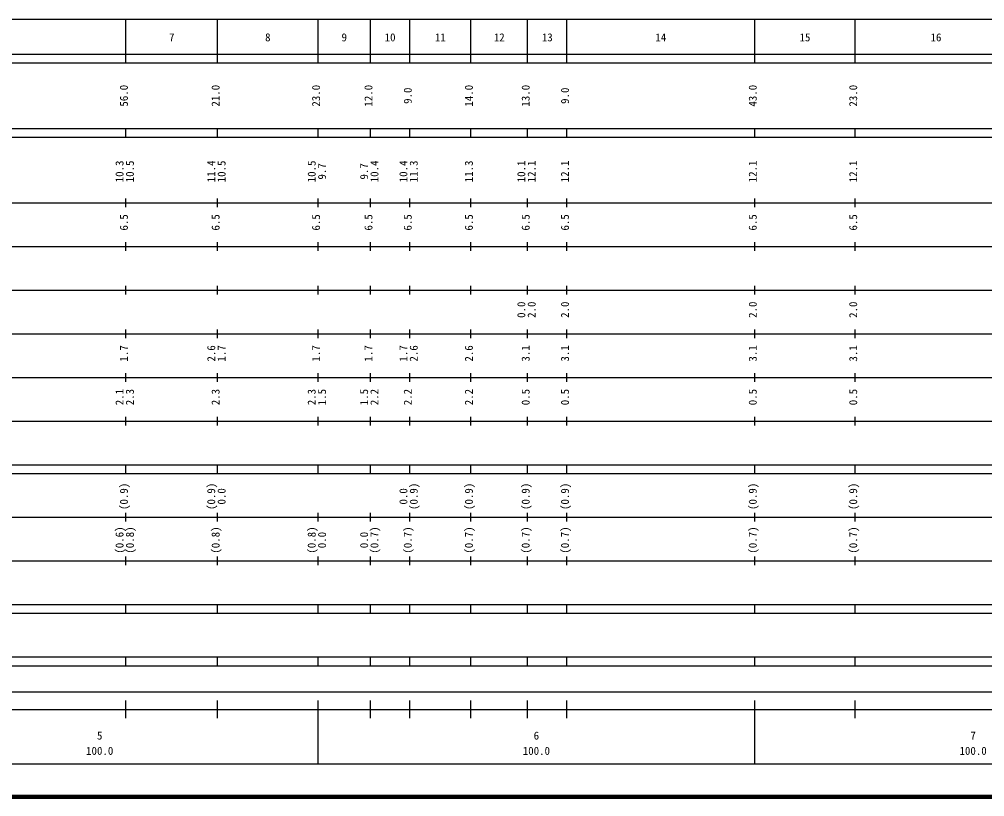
# Model space of a CAD drawing. Units: millimetres on the paper, enlarged 1000 times. Extents: x 40000 to 680000, y 20000 to 380000.
# Drawn here: x 299592 to 520654, y 20000 to 198000 of the extents above; entities that cross this region are included whole.
import ezdxf
from ezdxf.enums import TextEntityAlignment as Align

# ---------------------------------------------------------------- set-up
doc = ezdxf.new("R2010")
doc.units = ezdxf.units.MM
doc.header["$LTSCALE"] = 1000
doc.layers.add('M-TTL', color=2, linetype='Continuous', lineweight=140)
doc.layers.add('M-TTL-BAND', color=7, linetype='Continuous', lineweight=25)
doc.styles.add('ＭＳ ゴシック', font='')
doc.styles.get('ＭＳ ゴシック').set_extended_font_data('MS Gothic')

msp = doc.modelspace()

# ---------------------------------------------------------------- linework, layer by layer
at = {"layer": 'M-TTL'}
msp.add_line((40000, 20000), (680000, 20000), dxfattribs=at)
at = {"layer": 'M-TTL-BAND'}
for p, q in [((68000, 198000), (579000, 198000)), ((324000, 188000), (324000, 198000)), ((345000, 188000), (345000, 198000)), ((368000, 188000), (368000, 198000)), ((380000, 188000), (380000, 198000)), ((389000, 188000), (389000, 198000)), ((403000, 188000), (403000, 198000)), ((416000, 188000), (416000, 198000)), ((425000, 188000), (425000, 198000)), ((468000, 188000), (468000, 198000)), ((491000, 188000), (491000, 198000)), ((40000, 190000), (579000, 190000)), ((40000, 188000), (579000, 188000)), ((40000, 173000), (579000, 173000)), ((324000, 171000), (324000, 173000)), ((345000, 171000), (345000, 173000)), ((368000, 171000), (368000, 173000)), ((380000, 171000), (380000, 173000)), ((389000, 171000), (389000, 173000)), ((403000, 171000), (403000, 173000)), ((416000, 171000), (416000, 173000)), ((425000, 171000), (425000, 173000)), ((468000, 171000), (468000, 173000)), ((491000, 171000), (491000, 173000)), ((40000, 171000), (579000, 171000)), ((324000, 155000), (324000, 157000)), ((345000, 155000), (345000, 157000)), ((368000, 155000), (368000, 157000)), ((380000, 155000), (380000, 157000)), ((389000, 155000), (389000, 157000)), ((403000, 155000), (403000, 157000)), ((416000, 155000), (416000, 157000)), ((425000, 155000), (425000, 157000)), ((468000, 155000), (468000, 157000)), ((491000, 155000), (491000, 157000)), ((40000, 156000), (579000, 156000)), ((46000, 146000), (579000, 146000)), ((324000, 145000), (324000, 147000)), ((345000, 145000), (345000, 147000)), ((368000, 145000), (368000, 147000)), ((380000, 145000), (380000, 147000)), ((389000, 145000), (389000, 147000)), ((403000, 145000), (403000, 147000)), ((416000, 145000), (416000, 147000)), ((425000, 145000), (425000, 147000)), ((468000, 145000), (468000, 147000)), ((491000, 145000), (491000, 147000)), ((52000, 136000), (579000, 136000)), ((324000, 135000), (324000, 137000)), ((345000, 135000), (345000, 137000)), ((368000, 135000), (368000, 137000)), ((380000, 135000), (380000, 137000)), ((389000, 135000), (389000, 137000)), ((403000, 135000), (403000, 137000)), ((416000, 135000), (416000, 137000)), ((425000, 135000), (425000, 137000)), ((468000, 135000), (468000, 137000)), ((491000, 135000), (491000, 137000)), ((324000, 125000), (324000, 127000)), ((345000, 125000), (345000, 127000)), ((368000, 125000), (368000, 127000)), ((380000, 125000), (380000, 127000)), ((389000, 125000), (389000, 127000)), ((403000, 125000), (403000, 127000)), ((416000, 125000), (416000, 127000)), ((425000, 125000), (425000, 127000)), ((468000, 125000), (468000, 127000)), ((491000, 125000), (491000, 127000)), ((46000, 126000), (579000, 126000)), ((52000, 116000), (579000, 116000)), ((324000, 115000), (324000, 117000)), ((345000, 115000), (345000, 117000)), ((368000, 115000), (368000, 117000)), ((380000, 115000), (380000, 117000)), ((389000, 115000), (389000, 117000)), ((403000, 115000), (403000, 117000)), ((416000, 115000), (416000, 117000)), ((425000, 115000), (425000, 117000)), ((468000, 115000), (468000, 117000)), ((491000, 115000), (491000, 117000)), ((324000, 105000), (324000, 107000)), ((345000, 105000), (345000, 107000)), ((368000, 105000), (368000, 107000)), ((380000, 105000), (380000, 107000)), ((389000, 105000), (389000, 107000)), ((403000, 105000), (403000, 107000)), ((416000, 105000), (416000, 107000)), ((425000, 105000), (425000, 107000)), ((468000, 105000), (468000, 107000)), ((491000, 105000), (491000, 107000)), ((46000, 106000), (579000, 106000)), ((40000, 96000), (579000, 96000)), ((324000, 94000), (324000, 96000)), ((345000, 94000), (345000, 96000)), ((368000, 94000), (368000, 96000)), ((380000, 94000), (380000, 96000)), ((389000, 94000), (389000, 96000)), ((403000, 94000), (403000, 96000)), ((416000, 94000), (416000, 96000)), ((425000, 94000), (425000, 96000)), ((468000, 94000), (468000, 96000)), ((491000, 94000), (491000, 96000)), ((40000, 94000), (579000, 94000)), ((324000, 83000), (324000, 85000)), ((345000, 83000), (345000, 85000)), ((368000, 83000), (368000, 85000)), ((380000, 83000), (380000, 85000)), ((389000, 83000), (389000, 85000)), ((403000, 83000), (403000, 85000)), ((416000, 83000), (416000, 85000)), ((425000, 83000), (425000, 85000)), ((468000, 83000), (468000, 85000)), ((491000, 83000), (491000, 85000)), ((49000, 84000), (579000, 84000)), ((40000, 74000), (579000, 74000)), ((324000, 73000), (324000, 75000)), ((345000, 73000), (345000, 75000)), ((368000, 73000), (368000, 75000)), ((380000, 73000), (380000, 75000)), ((389000, 73000), (389000, 75000)), ((403000, 73000), (403000, 75000)), ((416000, 73000), (416000, 75000)), ((425000, 73000), (425000, 75000)), ((468000, 73000), (468000, 75000)), ((491000, 73000), (491000, 75000)), ((40000, 64000), (579000, 64000)), ((40000, 62000), (579000, 62000)), ((324000, 62000), (324000, 64000)), ((345000, 62000), (345000, 64000)), ((368000, 62000), (368000, 64000)), ((380000, 62000), (380000, 64000)), ((389000, 62000), (389000, 64000)), ((403000, 62000), (403000, 64000)), ((416000, 62000), (416000, 64000)), ((425000, 62000), (425000, 64000)), ((468000, 62000), (468000, 64000)), ((491000, 62000), (491000, 64000)), ((40000, 52000), (579000, 52000)), ((324000, 50000), (324000, 52000)), ((345000, 50000), (345000, 52000)), ((368000, 50000), (368000, 52000)), ((380000, 50000), (380000, 52000)), ((389000, 50000), (389000, 52000)), ((403000, 50000), (403000, 52000)), ((416000, 50000), (416000, 52000)), ((425000, 50000), (425000, 52000)), ((468000, 50000), (468000, 52000)), ((491000, 50000), (491000, 52000)), ((40000, 50000), (579000, 50000)), ((71000, 44000), (565000, 44000)), ((40000, 40000), (579000, 40000)), ((324000, 38000), (324000, 42000)), ((345000, 38000), (345000, 42000)), ((368000, 27500), (368000, 42000)), ((380000, 38000), (380000, 42000)), ((389000, 38000), (389000, 42000)), ((403000, 38000), (403000, 42000)), ((416000, 38000), (416000, 42000)), ((425000, 38000), (425000, 42000)), ((468000, 27500), (468000, 42000)), ((491000, 38000), (491000, 42000)), ((68000, 27500), (579000, 27500))]:
    msp.add_line(p, q, dxfattribs=at)

# ---------------------------------------------------------------- texts
at = {"layer": 'M-TTL-BAND', "style": 'ＭＳ ゴシック'}
for s, p in [('7', (334500, 192405)), ('8', (356500, 192405)), ('9', (374000, 192405)), ('10', (384500, 192405)), ('11', (396000, 192405)), ('12', (409500, 192405)), ('13', (420500, 192405)), ('14', (446500, 192405)), ('15', (479500, 192405)), ('16', (509500, 192405)), ('5', (318000, 32523)), ('6', (418000, 32523)), ('7', (518000, 32523)), ('100.0', (318000, 29033)), ('100.0', (418000, 29033)), ('100.0', (518000, 29033))]:
    msp.add_text(s, height=1833, dxfattribs=at).set_placement(p, align=Align.BOTTOM_CENTER)
for s, p in [('56.0', (325000, 180500)), ('21.0', (346000, 180500)), ('23.0', (369000, 180500)), ('12.0', (381000, 180500)), ('9.0', (390000, 180500)), ('14.0', (404000, 180500)), ('13.0', (417000, 180500)), ('9.0', (426000, 180500)), ('43.0', (469000, 180500)), ('23.0', (492000, 180500)), ('10.3', (324000, 163174)), ('10.5', (326370, 163174)), ('11.4', (345000, 163174)), ('10.5', (347370, 163174)), ('10.5', (368000, 163174)), ('9.7', (370370, 163174)), ('9.7', (380000, 163174)), ('10.4', (382370, 163174)), ('10.4', (389000, 163174)), ('11.3', (391370, 163174)), ('11.3', (404000, 163174)), ('10.1', (416000, 163174)), ('12.1', (418370, 163174)), ('12.1', (426000, 163174)), ('12.1', (469000, 163174)), ('12.1', (492000, 163174)), ('6.5', (325000, 151500)), ('6.5', (346000, 151500)), ('6.5', (369000, 151500)), ('6.5', (381000, 151500)), ('6.5', (390000, 151500)), ('6.5', (404000, 151500)), ('6.5', (417000, 151500)), ('6.5', (426000, 151500)), ('6.5', (469000, 151500)), ('6.5', (492000, 151500)), ('0.0', (416000, 131500)), ('2.0', (418370, 131500)), ('2.0', (426000, 131500)), ('2.0', (469000, 131500)), ('2.0', (492000, 131500)), ('1.7', (325000, 121500)), ('2.6', (345000, 121500)), ('1.7', (347370, 121500)), ('1.7', (369000, 121500)), ('1.7', (381000, 121500)), ('1.7', (389000, 121500)), ('2.6', (391370, 121500)), ('2.6', (404000, 121500)), ('3.1', (417000, 121500)), ('3.1', (426000, 121500)), ('3.1', (469000, 121500)), ('3.1', (492000, 121500)), ('2.1', (324000, 111500)), ('2.3', (326370, 111500)), ('2.3', (346000, 111500)), ('2.3', (368000, 111500)), ('1.5', (370370, 111500)), ('1.5', (380000, 111500)), ('2.2', (382370, 111500)), ('2.2', (390000, 111500)), ('2.2', (404000, 111500)), ('0.5', (417000, 111500)), ('0.5', (426000, 111500)), ('0.5', (469000, 111500)), ('0.5', (492000, 111500)), ('(0.9)', (325000, 88764)), ('(0.9)', (345000, 88764)), ('(0.9)', (391370, 88764)), ('(0.9)', (404000, 88764)), ('(0.9)', (417000, 88764)), ('(0.9)', (426000, 88764)), ('(0.9)', (469000, 88764)), ('(0.9)', (492000, 88764)), ('0.0', (347370, 88764)), ('0.0', (389000, 88764)), ('(0.6)', (324000, 78764)), ('(0.8)', (326370, 78764)), ('(0.8)', (346000, 78764)), ('(0.8)', (368000, 78764)), ('0.0', (370370, 78764)), ('0.0', (380000, 78764)), ('(0.7)', (382370, 78764)), ('(0.7)', (390000, 78764)), ('(0.7)', (404000, 78764)), ('(0.7)', (417000, 78764)), ('(0.7)', (426000, 78764)), ('(0.7)', (469000, 78764)), ('(0.7)', (492000, 78764))]:
    msp.add_text(s, height=1833, rotation=90, dxfattribs=at).set_placement(p, align=Align.BOTTOM_CENTER)

doc.saveas('drawing.dxf')
